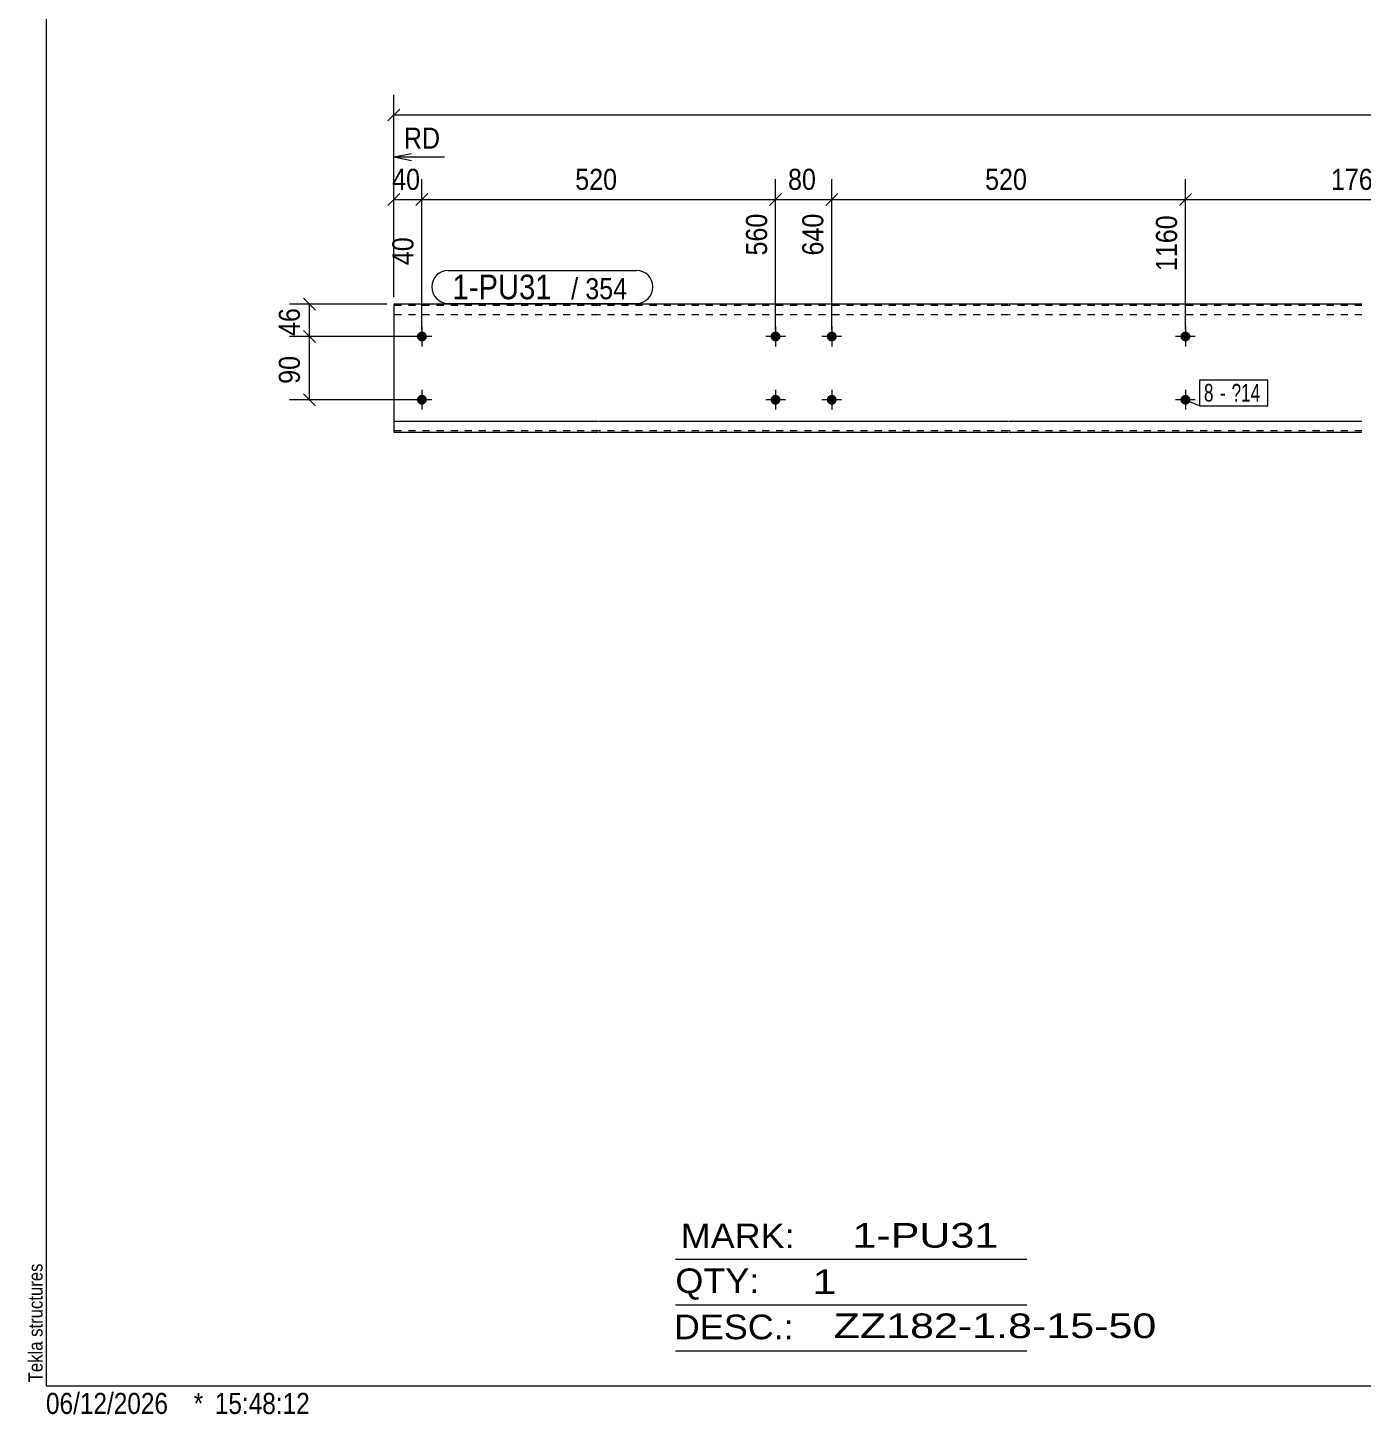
# Model space of a CAD drawing. Header units: millimetres. Extents: x 2 to 579, y 1 to 405.
# Drawn here: x 2.4 to 192.2, y 1 to 198.1 of the extents above; entities that cross this region are included whole.
import ezdxf

# ---------------------------------------------------------------- set-up
doc = ezdxf.new("R2010")
doc.units = ezdxf.units.MM
doc.linetypes.add('XKITLINE00', pattern=[0])
doc.linetypes.add('XKITLINE01', pattern=[4, 1, -1, 1, -1])
for name, color, linetype, lineweight in [('Bolt', 3, 'Continuous', 0), ('BoltMark', 7, 'Continuous', 0), ('Dimensions', 7, 'Continuous', 0), ('DrawingSheet', 5, 'Continuous', 0), ('OtherObjectType', 7, 'Continuous', 0), ('Part', 2, 'Continuous', 0), ('PartMark', 7, 'Continuous', 0)]:
    doc.layers.add(name, color=color, linetype=linetype, lineweight=lineweight)
doc.styles.add('ARIAL', font='ARIAL.TTF')
doc.styles.add('ARIAL_NARROW', font='ARIALN.TTF')

# ---------------------------------------------------------------- blocks, each defined once
blk = doc.blocks.new('*A7')
at = {"layer": 'Bolt'}
for points in [[(109.44, 154.2), (109.44, 154.16), (109.44, 154.13), (109.43, 154.09), (109.42, 154.06), (109.41, 154.03), (109.4, 153.99), (109.39, 153.96), (109.38, 153.93), (109.36, 153.9), (109.34, 153.87), (109.33, 153.84), (109.31, 153.81), (109.29, 153.79), (109.26, 153.76), (109.24, 153.74), (109.21, 153.71), (109.19, 153.69), (109.16, 153.67), (109.13, 153.65), (109.1, 153.63), (109.07, 153.61), (109.04, 153.6), (109.01, 153.58), (108.98, 153.57), (108.95, 153.56), (108.91, 153.55), (108.88, 153.54), (108.85, 153.54), (108.81, 153.53), (108.78, 153.53), (108.74, 153.53), (108.71, 153.53), (108.68, 153.53), (108.64, 153.54), (108.61, 153.54), (108.57, 153.55), (108.54, 153.56), (108.51, 153.57), (108.48, 153.58), (108.44, 153.6), (108.41, 153.61), (108.38, 153.63), (108.36, 153.65), (108.33, 153.67), (108.3, 153.69), (108.27, 153.71), (108.25, 153.74), (108.23, 153.76), (108.2, 153.79), (108.18, 153.81), (108.16, 153.84), (108.14, 153.87), (108.13, 153.9), (108.11, 153.93), (108.1, 153.96), (108.08, 153.99), (108.07, 154.03), (108.06, 154.06), (108.06, 154.09), (108.05, 154.13), (108.05, 154.16), (108.04, 154.2), (108.04, 154.23), (108.04, 154.26), (108.05, 154.3), (108.05, 154.33), (108.06, 154.37), (108.06, 154.4), (108.07, 154.43), (108.08, 154.47), (108.1, 154.5), (108.11, 154.53), (108.13, 154.56), (108.14, 154.59), (108.16, 154.62), (108.18, 154.65), (108.2, 154.67), (108.23, 154.7), (108.25, 154.72), (108.27, 154.75), (108.3, 154.77), (108.33, 154.79), (108.36, 154.81), (108.38, 154.83), (108.41, 154.85), (108.44, 154.86), (108.48, 154.88), (108.51, 154.89), (108.54, 154.9), (108.57, 154.91), (108.61, 154.92), (108.64, 154.92), (108.68, 154.93), (108.71, 154.93), (108.74, 154.93), (108.78, 154.93), (108.81, 154.93), (108.85, 154.92), (108.88, 154.92), (108.91, 154.91), (108.95, 154.9), (108.98, 154.89), (109.01, 154.88), (109.04, 154.86), (109.07, 154.85), (109.1, 154.83), (109.13, 154.81), (109.16, 154.79), (109.19, 154.77), (109.21, 154.75), (109.24, 154.72), (109.26, 154.7), (109.29, 154.67), (109.31, 154.65), (109.33, 154.62), (109.34, 154.59), (109.36, 154.56), (109.38, 154.53), (109.39, 154.5), (109.4, 154.47), (109.41, 154.43), (109.42, 154.4), (109.43, 154.37), (109.44, 154.33), (109.44, 154.3), (109.44, 154.26), (109.44, 154.23)], [(117.44, 154.2), (117.44, 154.16), (117.44, 154.13), (117.43, 154.09), (117.42, 154.06), (117.41, 154.03), (117.4, 153.99), (117.39, 153.96), (117.38, 153.93), (117.36, 153.9), (117.34, 153.87), (117.33, 153.84), (117.31, 153.81), (117.29, 153.79), (117.26, 153.76), (117.24, 153.74), (117.21, 153.71), (117.19, 153.69), (117.16, 153.67), (117.13, 153.65), (117.1, 153.63), (117.07, 153.61), (117.04, 153.6), (117.01, 153.58), (116.98, 153.57), (116.95, 153.56), (116.91, 153.55), (116.88, 153.54), (116.85, 153.54), (116.81, 153.53), (116.78, 153.53), (116.74, 153.53), (116.71, 153.53), (116.68, 153.53), (116.64, 153.54), (116.61, 153.54), (116.57, 153.55), (116.54, 153.56), (116.51, 153.57), (116.48, 153.58), (116.44, 153.6), (116.41, 153.61), (116.38, 153.63), (116.36, 153.65), (116.33, 153.67), (116.3, 153.69), (116.27, 153.71), (116.25, 153.74), (116.23, 153.76), (116.2, 153.79), (116.18, 153.81), (116.16, 153.84), (116.14, 153.87), (116.13, 153.9), (116.11, 153.93), (116.1, 153.96), (116.08, 153.99), (116.07, 154.03), (116.06, 154.06), (116.06, 154.09), (116.05, 154.13), (116.05, 154.16), (116.04, 154.2), (116.04, 154.23), (116.04, 154.26), (116.05, 154.3), (116.05, 154.33), (116.06, 154.37), (116.06, 154.4), (116.07, 154.43), (116.08, 154.47), (116.1, 154.5), (116.11, 154.53), (116.13, 154.56), (116.14, 154.59), (116.16, 154.62), (116.18, 154.65), (116.2, 154.67), (116.23, 154.7), (116.25, 154.72), (116.27, 154.75), (116.3, 154.77), (116.33, 154.79), (116.36, 154.81), (116.38, 154.83), (116.41, 154.85), (116.44, 154.86), (116.48, 154.88), (116.51, 154.89), (116.54, 154.9), (116.57, 154.91), (116.61, 154.92), (116.64, 154.92), (116.68, 154.93), (116.71, 154.93), (116.74, 154.93), (116.78, 154.93), (116.81, 154.93), (116.85, 154.92), (116.88, 154.92), (116.91, 154.91), (116.95, 154.9), (116.98, 154.89), (117.01, 154.88), (117.04, 154.86), (117.07, 154.85), (117.1, 154.83), (117.13, 154.81), (117.16, 154.79), (117.19, 154.77), (117.21, 154.75), (117.24, 154.72), (117.26, 154.7), (117.29, 154.67), (117.31, 154.65), (117.33, 154.62), (117.34, 154.59), (117.36, 154.56), (117.38, 154.53), (117.39, 154.5), (117.4, 154.47), (117.41, 154.43), (117.42, 154.4), (117.43, 154.37), (117.44, 154.33), (117.44, 154.3), (117.44, 154.26), (117.44, 154.23)], [(109.44, 145.2), (109.44, 145.16), (109.44, 145.13), (109.43, 145.09), (109.42, 145.06), (109.41, 145.03), (109.4, 144.99), (109.39, 144.96), (109.38, 144.93), (109.36, 144.9), (109.34, 144.87), (109.33, 144.84), (109.31, 144.81), (109.29, 144.79), (109.26, 144.76), (109.24, 144.74), (109.21, 144.71), (109.19, 144.69), (109.16, 144.67), (109.13, 144.65), (109.1, 144.63), (109.07, 144.61), (109.04, 144.6), (109.01, 144.58), (108.98, 144.57), (108.95, 144.56), (108.91, 144.55), (108.88, 144.54), (108.85, 144.54), (108.81, 144.53), (108.78, 144.53), (108.74, 144.53), (108.71, 144.53), (108.68, 144.53), (108.64, 144.54), (108.61, 144.54), (108.57, 144.55), (108.54, 144.56), (108.51, 144.57), (108.48, 144.58), (108.44, 144.6), (108.41, 144.61), (108.38, 144.63), (108.36, 144.65), (108.33, 144.67), (108.3, 144.69), (108.27, 144.71), (108.25, 144.74), (108.23, 144.76), (108.2, 144.79), (108.18, 144.81), (108.16, 144.84), (108.14, 144.87), (108.13, 144.9), (108.11, 144.93), (108.1, 144.96), (108.08, 144.99), (108.07, 145.03), (108.06, 145.06), (108.06, 145.09), (108.05, 145.13), (108.05, 145.16), (108.04, 145.2), (108.04, 145.23), (108.04, 145.26), (108.05, 145.3), (108.05, 145.33), (108.06, 145.37), (108.06, 145.4), (108.07, 145.43), (108.08, 145.47), (108.1, 145.5), (108.11, 145.53), (108.13, 145.56), (108.14, 145.59), (108.16, 145.62), (108.18, 145.65), (108.2, 145.67), (108.23, 145.7), (108.25, 145.72), (108.27, 145.75), (108.3, 145.77), (108.33, 145.79), (108.36, 145.81), (108.38, 145.83), (108.41, 145.85), (108.44, 145.86), (108.48, 145.88), (108.51, 145.89), (108.54, 145.9), (108.57, 145.91), (108.61, 145.92), (108.64, 145.92), (108.68, 145.93), (108.71, 145.93), (108.74, 145.93), (108.78, 145.93), (108.81, 145.93), (108.85, 145.92), (108.88, 145.92), (108.91, 145.91), (108.95, 145.9), (108.98, 145.89), (109.01, 145.88), (109.04, 145.86), (109.07, 145.85), (109.1, 145.83), (109.13, 145.81), (109.16, 145.79), (109.19, 145.77), (109.21, 145.75), (109.24, 145.72), (109.26, 145.7), (109.29, 145.67), (109.31, 145.65), (109.33, 145.62), (109.34, 145.59), (109.36, 145.56), (109.38, 145.53), (109.39, 145.5), (109.4, 145.47), (109.41, 145.43), (109.42, 145.4), (109.43, 145.37), (109.44, 145.33), (109.44, 145.3), (109.44, 145.26), (109.44, 145.23)], [(117.44, 145.2), (117.44, 145.16), (117.44, 145.13), (117.43, 145.09), (117.42, 145.06), (117.41, 145.03), (117.4, 144.99), (117.39, 144.96), (117.38, 144.93), (117.36, 144.9), (117.34, 144.87), (117.33, 144.84), (117.31, 144.81), (117.29, 144.79), (117.26, 144.76), (117.24, 144.74), (117.21, 144.71), (117.19, 144.69), (117.16, 144.67), (117.13, 144.65), (117.1, 144.63), (117.07, 144.61), (117.04, 144.6), (117.01, 144.58), (116.98, 144.57), (116.95, 144.56), (116.91, 144.55), (116.88, 144.54), (116.85, 144.54), (116.81, 144.53), (116.78, 144.53), (116.74, 144.53), (116.71, 144.53), (116.68, 144.53), (116.64, 144.54), (116.61, 144.54), (116.57, 144.55), (116.54, 144.56), (116.51, 144.57), (116.48, 144.58), (116.44, 144.6), (116.41, 144.61), (116.38, 144.63), (116.36, 144.65), (116.33, 144.67), (116.3, 144.69), (116.27, 144.71), (116.25, 144.74), (116.23, 144.76), (116.2, 144.79), (116.18, 144.81), (116.16, 144.84), (116.14, 144.87), (116.13, 144.9), (116.11, 144.93), (116.1, 144.96), (116.08, 144.99), (116.07, 145.03), (116.06, 145.06), (116.06, 145.09), (116.05, 145.13), (116.05, 145.16), (116.04, 145.2), (116.04, 145.23), (116.04, 145.26), (116.05, 145.3), (116.05, 145.33), (116.06, 145.37), (116.06, 145.4), (116.07, 145.43), (116.08, 145.47), (116.1, 145.5), (116.11, 145.53), (116.13, 145.56), (116.14, 145.59), (116.16, 145.62), (116.18, 145.65), (116.2, 145.67), (116.23, 145.7), (116.25, 145.72), (116.27, 145.75), (116.3, 145.77), (116.33, 145.79), (116.36, 145.81), (116.38, 145.83), (116.41, 145.85), (116.44, 145.86), (116.48, 145.88), (116.51, 145.89), (116.54, 145.9), (116.57, 145.91), (116.61, 145.92), (116.64, 145.92), (116.68, 145.93), (116.71, 145.93), (116.74, 145.93), (116.78, 145.93), (116.81, 145.93), (116.85, 145.92), (116.88, 145.92), (116.91, 145.91), (116.95, 145.9), (116.98, 145.89), (117.01, 145.88), (117.04, 145.86), (117.07, 145.85), (117.1, 145.83), (117.13, 145.81), (117.16, 145.79), (117.19, 145.77), (117.21, 145.75), (117.24, 145.72), (117.26, 145.7), (117.29, 145.67), (117.31, 145.65), (117.33, 145.62), (117.34, 145.59), (117.36, 145.56), (117.38, 145.53), (117.39, 145.5), (117.4, 145.47), (117.41, 145.43), (117.42, 145.4), (117.43, 145.37), (117.44, 145.33), (117.44, 145.3), (117.44, 145.26), (117.44, 145.23)]]:
    blk.add_hatch(color=3, dxfattribs=at).paths.add_polyline_path(points, flags=17)
at = {"layer": 'Bolt', "color": 3, "linetype": 'XKITLINE00', "lineweight": 0}
for p, q in [((110.14, 154.23), (107.34, 154.23)), ((108.74, 155.63), (108.74, 152.83)), ((118.14, 154.23), (115.34, 154.23)), ((116.74, 155.63), (116.74, 152.83)), ((108.74, 146.63), (108.74, 143.83)), ((116.74, 146.63), (116.74, 143.83)), ((110.14, 145.23), (107.34, 145.23)), ((118.14, 145.23), (115.34, 145.23))]:
    blk.add_line(p, q, dxfattribs=at)
blk = doc.blocks.new('*A8')
at = {"layer": 'Bolt'}
for points in [[(59.15, 154.2), (59.15, 154.16), (59.14, 154.13), (59.14, 154.09), (59.13, 154.06), (59.12, 154.03), (59.11, 153.99), (59.1, 153.96), (59.08, 153.93), (59.07, 153.9), (59.05, 153.87), (59.03, 153.84), (59.01, 153.81), (58.99, 153.79), (58.97, 153.76), (58.94, 153.74), (58.92, 153.71), (58.89, 153.69), (58.87, 153.67), (58.84, 153.65), (58.81, 153.63), (58.78, 153.61), (58.75, 153.6), (58.72, 153.58), (58.69, 153.57), (58.65, 153.56), (58.62, 153.55), (58.59, 153.54), (58.55, 153.54), (58.52, 153.53), (58.48, 153.53), (58.45, 153.53), (58.42, 153.53), (58.38, 153.53), (58.35, 153.54), (58.31, 153.54), (58.28, 153.55), (58.25, 153.56), (58.21, 153.57), (58.18, 153.58), (58.15, 153.6), (58.12, 153.61), (58.09, 153.63), (58.06, 153.65), (58.03, 153.67), (58.01, 153.69), (57.98, 153.71), (57.96, 153.74), (57.93, 153.76), (57.91, 153.79), (57.89, 153.81), (57.87, 153.84), (57.85, 153.87), (57.83, 153.9), (57.82, 153.93), (57.8, 153.96), (57.79, 153.99), (57.78, 154.03), (57.77, 154.06), (57.76, 154.09), (57.76, 154.13), (57.75, 154.16), (57.75, 154.2), (57.75, 154.23), (57.75, 154.26), (57.75, 154.3), (57.76, 154.33), (57.76, 154.37), (57.77, 154.4), (57.78, 154.43), (57.79, 154.47), (57.8, 154.5), (57.82, 154.53), (57.83, 154.56), (57.85, 154.59), (57.87, 154.62), (57.89, 154.65), (57.91, 154.67), (57.93, 154.7), (57.96, 154.72), (57.98, 154.75), (58.01, 154.77), (58.03, 154.79), (58.06, 154.81), (58.09, 154.83), (58.12, 154.85), (58.15, 154.86), (58.18, 154.88), (58.21, 154.89), (58.25, 154.9), (58.28, 154.91), (58.31, 154.92), (58.35, 154.92), (58.38, 154.93), (58.42, 154.93), (58.45, 154.93), (58.48, 154.93), (58.52, 154.93), (58.55, 154.92), (58.59, 154.92), (58.62, 154.91), (58.65, 154.9), (58.69, 154.89), (58.72, 154.88), (58.75, 154.86), (58.78, 154.85), (58.81, 154.83), (58.84, 154.81), (58.87, 154.79), (58.89, 154.77), (58.92, 154.75), (58.94, 154.72), (58.97, 154.7), (58.99, 154.67), (59.01, 154.65), (59.03, 154.62), (59.05, 154.59), (59.07, 154.56), (59.08, 154.53), (59.1, 154.5), (59.11, 154.47), (59.12, 154.43), (59.13, 154.4), (59.14, 154.37), (59.14, 154.33), (59.15, 154.3), (59.15, 154.26), (59.15, 154.23)], [(167.74, 154.2), (167.73, 154.16), (167.73, 154.13), (167.72, 154.09), (167.72, 154.06), (167.71, 154.03), (167.7, 153.99), (167.68, 153.96), (167.67, 153.93), (167.66, 153.9), (167.64, 153.87), (167.62, 153.84), (167.6, 153.81), (167.58, 153.79), (167.56, 153.76), (167.53, 153.74), (167.51, 153.71), (167.48, 153.69), (167.45, 153.67), (167.43, 153.65), (167.4, 153.63), (167.37, 153.61), (167.34, 153.6), (167.31, 153.58), (167.27, 153.57), (167.24, 153.56), (167.21, 153.55), (167.17, 153.54), (167.14, 153.54), (167.11, 153.53), (167.07, 153.53), (167.04, 153.53), (167, 153.53), (166.97, 153.53), (166.94, 153.54), (166.9, 153.54), (166.87, 153.55), (166.83, 153.56), (166.8, 153.57), (166.77, 153.58), (166.74, 153.6), (166.71, 153.61), (166.68, 153.63), (166.65, 153.65), (166.62, 153.67), (166.59, 153.69), (166.57, 153.71), (166.54, 153.74), (166.52, 153.76), (166.5, 153.79), (166.48, 153.81), (166.46, 153.84), (166.44, 153.87), (166.42, 153.9), (166.41, 153.93), (166.39, 153.96), (166.38, 153.99), (166.37, 154.03), (166.36, 154.06), (166.35, 154.09), (166.35, 154.13), (166.34, 154.16), (166.34, 154.2), (166.34, 154.23), (166.34, 154.26), (166.34, 154.3), (166.35, 154.33), (166.35, 154.37), (166.36, 154.4), (166.37, 154.43), (166.38, 154.47), (166.39, 154.5), (166.41, 154.53), (166.42, 154.56), (166.44, 154.59), (166.46, 154.62), (166.48, 154.65), (166.5, 154.67), (166.52, 154.7), (166.54, 154.72), (166.57, 154.75), (166.59, 154.77), (166.62, 154.79), (166.65, 154.81), (166.68, 154.83), (166.71, 154.85), (166.74, 154.86), (166.77, 154.88), (166.8, 154.89), (166.83, 154.9), (166.87, 154.91), (166.9, 154.92), (166.94, 154.92), (166.97, 154.93), (167, 154.93), (167.04, 154.93), (167.07, 154.93), (167.11, 154.93), (167.14, 154.92), (167.17, 154.92), (167.21, 154.91), (167.24, 154.9), (167.27, 154.89), (167.31, 154.88), (167.34, 154.86), (167.37, 154.85), (167.4, 154.83), (167.43, 154.81), (167.45, 154.79), (167.48, 154.77), (167.51, 154.75), (167.53, 154.72), (167.56, 154.7), (167.58, 154.67), (167.6, 154.65), (167.62, 154.62), (167.64, 154.59), (167.66, 154.56), (167.67, 154.53), (167.68, 154.5), (167.7, 154.47), (167.71, 154.43), (167.72, 154.4), (167.72, 154.37), (167.73, 154.33), (167.73, 154.3), (167.74, 154.26), (167.74, 154.23)], [(59.15, 145.2), (59.15, 145.16), (59.14, 145.13), (59.14, 145.09), (59.13, 145.06), (59.12, 145.03), (59.11, 144.99), (59.1, 144.96), (59.08, 144.93), (59.07, 144.9), (59.05, 144.87), (59.03, 144.84), (59.01, 144.81), (58.99, 144.79), (58.97, 144.76), (58.94, 144.74), (58.92, 144.71), (58.89, 144.69), (58.87, 144.67), (58.84, 144.65), (58.81, 144.63), (58.78, 144.61), (58.75, 144.6), (58.72, 144.58), (58.69, 144.57), (58.65, 144.56), (58.62, 144.55), (58.59, 144.54), (58.55, 144.54), (58.52, 144.53), (58.48, 144.53), (58.45, 144.53), (58.42, 144.53), (58.38, 144.53), (58.35, 144.54), (58.31, 144.54), (58.28, 144.55), (58.25, 144.56), (58.21, 144.57), (58.18, 144.58), (58.15, 144.6), (58.12, 144.61), (58.09, 144.63), (58.06, 144.65), (58.03, 144.67), (58.01, 144.69), (57.98, 144.71), (57.96, 144.74), (57.93, 144.76), (57.91, 144.79), (57.89, 144.81), (57.87, 144.84), (57.85, 144.87), (57.83, 144.9), (57.82, 144.93), (57.8, 144.96), (57.79, 144.99), (57.78, 145.03), (57.77, 145.06), (57.76, 145.09), (57.76, 145.13), (57.75, 145.16), (57.75, 145.2), (57.75, 145.23), (57.75, 145.26), (57.75, 145.3), (57.76, 145.33), (57.76, 145.37), (57.77, 145.4), (57.78, 145.43), (57.79, 145.47), (57.8, 145.5), (57.82, 145.53), (57.83, 145.56), (57.85, 145.59), (57.87, 145.62), (57.89, 145.65), (57.91, 145.67), (57.93, 145.7), (57.96, 145.72), (57.98, 145.75), (58.01, 145.77), (58.03, 145.79), (58.06, 145.81), (58.09, 145.83), (58.12, 145.85), (58.15, 145.86), (58.18, 145.88), (58.21, 145.89), (58.25, 145.9), (58.28, 145.91), (58.31, 145.92), (58.35, 145.92), (58.38, 145.93), (58.42, 145.93), (58.45, 145.93), (58.48, 145.93), (58.52, 145.93), (58.55, 145.92), (58.59, 145.92), (58.62, 145.91), (58.65, 145.9), (58.69, 145.89), (58.72, 145.88), (58.75, 145.86), (58.78, 145.85), (58.81, 145.83), (58.84, 145.81), (58.87, 145.79), (58.89, 145.77), (58.92, 145.75), (58.94, 145.72), (58.97, 145.7), (58.99, 145.67), (59.01, 145.65), (59.03, 145.62), (59.05, 145.59), (59.07, 145.56), (59.08, 145.53), (59.1, 145.5), (59.11, 145.47), (59.12, 145.43), (59.13, 145.4), (59.14, 145.37), (59.14, 145.33), (59.15, 145.3), (59.15, 145.26), (59.15, 145.23)], [(167.74, 145.2), (167.73, 145.16), (167.73, 145.13), (167.72, 145.09), (167.72, 145.06), (167.71, 145.03), (167.7, 144.99), (167.68, 144.96), (167.67, 144.93), (167.66, 144.9), (167.64, 144.87), (167.62, 144.84), (167.6, 144.81), (167.58, 144.79), (167.56, 144.76), (167.53, 144.74), (167.51, 144.71), (167.48, 144.69), (167.45, 144.67), (167.43, 144.65), (167.4, 144.63), (167.37, 144.61), (167.34, 144.6), (167.31, 144.58), (167.27, 144.57), (167.24, 144.56), (167.21, 144.55), (167.17, 144.54), (167.14, 144.54), (167.11, 144.53), (167.07, 144.53), (167.04, 144.53), (167, 144.53), (166.97, 144.53), (166.94, 144.54), (166.9, 144.54), (166.87, 144.55), (166.83, 144.56), (166.8, 144.57), (166.77, 144.58), (166.74, 144.6), (166.71, 144.61), (166.68, 144.63), (166.65, 144.65), (166.62, 144.67), (166.59, 144.69), (166.57, 144.71), (166.54, 144.74), (166.52, 144.76), (166.5, 144.79), (166.48, 144.81), (166.46, 144.84), (166.44, 144.87), (166.42, 144.9), (166.41, 144.93), (166.39, 144.96), (166.38, 144.99), (166.37, 145.03), (166.36, 145.06), (166.35, 145.09), (166.35, 145.13), (166.34, 145.16), (166.34, 145.2), (166.34, 145.23), (166.34, 145.26), (166.34, 145.3), (166.35, 145.33), (166.35, 145.37), (166.36, 145.4), (166.37, 145.43), (166.38, 145.47), (166.39, 145.5), (166.41, 145.53), (166.42, 145.56), (166.44, 145.59), (166.46, 145.62), (166.48, 145.65), (166.5, 145.67), (166.52, 145.7), (166.54, 145.72), (166.57, 145.75), (166.59, 145.77), (166.62, 145.79), (166.65, 145.81), (166.68, 145.83), (166.71, 145.85), (166.74, 145.86), (166.77, 145.88), (166.8, 145.89), (166.83, 145.9), (166.87, 145.91), (166.9, 145.92), (166.94, 145.92), (166.97, 145.93), (167, 145.93), (167.04, 145.93), (167.07, 145.93), (167.11, 145.93), (167.14, 145.92), (167.17, 145.92), (167.21, 145.91), (167.24, 145.9), (167.27, 145.89), (167.31, 145.88), (167.34, 145.86), (167.37, 145.85), (167.4, 145.83), (167.43, 145.81), (167.45, 145.79), (167.48, 145.77), (167.51, 145.75), (167.53, 145.72), (167.56, 145.7), (167.58, 145.67), (167.6, 145.65), (167.62, 145.62), (167.64, 145.59), (167.66, 145.56), (167.67, 145.53), (167.68, 145.5), (167.7, 145.47), (167.71, 145.43), (167.72, 145.4), (167.72, 145.37), (167.73, 145.33), (167.73, 145.3), (167.74, 145.26), (167.74, 145.23)]]:
    blk.add_hatch(color=3, dxfattribs=at).paths.add_polyline_path(points, flags=17)
at = {"layer": 'Bolt', "color": 3, "linetype": 'XKITLINE00', "lineweight": 0}
for p, q in [((59.85, 154.23), (57.05, 154.23)), ((58.45, 155.63), (58.45, 152.83)), ((168.44, 154.23), (165.64, 154.23)), ((167.04, 155.63), (167.04, 152.83)), ((58.45, 146.63), (58.45, 143.83)), ((167.04, 146.63), (167.04, 143.83)), ((59.85, 145.23), (57.05, 145.23)), ((168.44, 145.23), (165.64, 145.23))]:
    blk.add_line(p, q, dxfattribs=at)
blk = doc.blocks.new('*A9')
at = {"layer": 'Part', "color": 2, "linetype": 'XKITLINE00', "lineweight": 0}
for p, q in [((54.45, 158.83), (54.45, 140.63)), ((83.55, 158.83), (54.45, 158.83)), ((141.84, 158.83), (83.65, 158.83)), ((192.13, 158.83), (141.94, 158.83)), ((83.55, 142.13), (54.45, 142.13)), ((141.84, 142.13), (83.65, 142.13)), ((192.13, 142.13), (141.94, 142.13)), ((54.45, 140.63), (83.55, 140.63)), ((83.65, 140.63), (141.84, 140.63)), ((141.94, 140.63), (192.13, 140.63))]:
    blk.add_line(p, q, dxfattribs=at)
at = {"layer": 'Part', "color": 7, "linetype": 'XKITLINE01', "lineweight": 0}
for p, q in [((83.55, 158.65), (54.45, 158.65)), ((141.84, 158.65), (83.65, 158.65)), ((192.13, 158.65), (141.94, 158.65)), ((83.55, 157.33), (54.45, 157.33)), ((141.84, 157.33), (83.65, 157.33)), ((192.13, 157.33), (141.94, 157.33)), ((83.55, 140.81), (54.45, 140.81)), ((141.84, 140.81), (83.65, 140.81)), ((192.13, 140.81), (141.94, 140.81))]:
    blk.add_line(p, q, dxfattribs=at)
blk = doc.blocks.new('*A19')
at = {"layer": 'DrawingSheet', "color": 5, "linetype": 'XKITLINE00', "lineweight": 0}
for p, q in [((5, 405), (5, 5)), ((5, 5), (579, 5))]:
    blk.add_line(p, q, dxfattribs=at)
at = {"layer": 'DrawingSheet', "color": 5, "style": 'ARIAL', "width": 0.85}
blk.add_text('Tekla structures', height=2, rotation=90, dxfattribs=at).set_placement((4.5, 5.5))
blk = doc.blocks.new('*A23')
at = {"layer": 'OtherObjectType', "color": 6, "linetype": 'XKITLINE00', "lineweight": 0}
for p, q in [((94.5, 23), (144.5, 23)), ((94.5, 16.5), (144.5, 16.5)), ((94.5, 10), (144.5, 10))]:
    blk.add_line(p, q, dxfattribs=at)
at = {"layer": 'OtherObjectType', "color": 6, "style": 'ARIAL_NARROW'}
for s, width, p in [('MARK:', 1.275, (95.27, 24.58)), ('1-PU31', 1.525501, (119.69, 24.65)), ('QTY:', 1.275, (94.5, 18.19)), ('1', 1.525501, (113.99, 18.05)), ('DESC.:', 1.275, (94.29, 11.63)), ('ZZ182-1.8-15-50', 1.525501, (117, 11.79))]:
    blk.add_text(s, height=3.5, dxfattribs=dict(at, width=width)).set_placement(p)
blk = doc.blocks.new('*A26')
at = {"layer": 'OtherObjectType', "color": 7, "style": 'ARIAL_NARROW', "width": 1.008832}
for s, p in [('06/12/2026', (4.99, 1)), ('*', (26, 1)), ('15:48:12', (29, 1))]:
    blk.add_text(s, height=3, dxfattribs=at).set_placement(p)
blk = doc.blocks.new('*A27')
at = {"layer": 'Dimensions', "color": 7, "linetype": 'XKITLINE00', "lineweight": 0}
for p, q in [((57.45, 154.23), (39.6, 154.23)), ((41.6, 155.08), (43.3, 153.38)), ((42.45, 145.23), (42.45, 154.23)), ((41.6, 146.08), (43.3, 144.38)), ((57.45, 145.23), (39.6, 145.23))]:
    blk.add_line(p, q, dxfattribs=at)
at = {"layer": 'Dimensions', "color": 3}
for p in [(42.45, 154.23), (42.45, 145.23)]:
    blk.add_point(p, dxfattribs=at)
at = {"layer": 'Dimensions', "color": 3, "style": 'ARIAL', "width": 0.85}
blk.add_text('90', height=3, rotation=90.0002, dxfattribs=at).set_placement((41.1, 147.5))
blk = doc.blocks.new('*A28')
at = {"layer": 'Dimensions', "color": 7, "linetype": 'XKITLINE00', "lineweight": 0}
for p, q in [((53.45, 158.83), (39.6, 158.83)), ((41.6, 159.68), (43.3, 157.98)), ((42.45, 154.23), (42.45, 158.83)), ((57.45, 154.23), (39.6, 154.23)), ((41.6, 155.08), (43.3, 153.38))]:
    blk.add_line(p, q, dxfattribs=at)
at = {"layer": 'Dimensions', "color": 3}
for p in [(42.45, 158.83), (42.45, 154.23)]:
    blk.add_point(p, dxfattribs=at)
at = {"layer": 'Dimensions', "color": 3, "style": 'ARIAL', "width": 0.85}
blk.add_text('46', height=3, rotation=90.0002, dxfattribs=at).set_placement((41.1, 154.3))
blk = doc.blocks.new('*A35')
at = {"layer": 'Dimensions', "color": 7, "linetype": 'XKITLINE00', "lineweight": 0}
for p, q in [((54.45, 159.83), (54.45, 188.58)), ((55.3, 186.58), (53.6, 184.88)), ((54.45, 185.73), (408.91, 185.73))]:
    blk.add_line(p, q, dxfattribs=at)
at = {"layer": 'Dimensions', "color": 3}
blk.add_point((54.45, 185.73), dxfattribs=at)
blk = doc.blocks.new('*A36')
at = {"layer": 'Dimensions', "color": 7, "linetype": 'XKITLINE00', "lineweight": 0}
for p, q in [((54.45, 159.8), (54.45, 184.11)), ((56.95, 180.23), (54.45, 179.73)), ((56.95, 179.23), (54.45, 179.73)), ((61.67, 179.73), (54.45, 179.73)), ((54.45, 159.83), (54.45, 176.58)), ((58.45, 155.23), (58.45, 176.58)), ((55.3, 174.58), (53.6, 172.88)), ((54.45, 173.73), (58.45, 173.73)), ((59.3, 174.58), (57.6, 172.88))]:
    blk.add_line(p, q, dxfattribs=at)
at = {"layer": 'Dimensions', "color": 7}
blk.add_point((54.45, 179.73), dxfattribs=at)
at = {"layer": 'Dimensions', "color": 3}
for p in [(54.45, 173.73), (58.45, 173.73)]:
    blk.add_point(p, dxfattribs=at)
at = {"layer": 'Dimensions', "color": 3, "style": 'ARIAL', "width": 0.85}
for s, p in [('RD', (55.89, 180.93)), ('40', (54.22, 175.08))]:
    blk.add_text(s, height=3, dxfattribs=at).set_placement(p)
blk.add_text('40', height=3, rotation=90.0002, dxfattribs=at).set_placement((57.25, 164.38))
blk = doc.blocks.new('*A37')
at = {"layer": 'Dimensions', "color": 7, "linetype": 'XKITLINE00', "lineweight": 0}
for p, q in [((58.45, 155.23), (58.45, 176.58)), ((108.74, 155.23), (108.74, 176.58)), ((59.3, 174.58), (57.6, 172.88)), ((58.45, 173.73), (108.74, 173.73)), ((109.59, 174.58), (107.9, 172.88))]:
    blk.add_line(p, q, dxfattribs=at)
at = {"layer": 'Dimensions', "color": 3}
for p in [(58.45, 173.73), (108.74, 173.73)]:
    blk.add_point(p, dxfattribs=at)
at = {"layer": 'Dimensions', "color": 3, "style": 'ARIAL', "width": 0.85}
blk.add_text('520', height=3, dxfattribs=at).set_placement((80.26, 175.08))
blk.add_text('560', height=3, rotation=90.0002, dxfattribs=at).set_placement((107.54, 165.75))
blk = doc.blocks.new('*A38')
at = {"layer": 'Dimensions', "color": 7, "linetype": 'XKITLINE00', "lineweight": 0}
for p, q in [((108.74, 155.23), (108.74, 176.58)), ((116.74, 155.23), (116.74, 176.58)), ((109.59, 174.58), (107.9, 172.88)), ((108.74, 173.73), (116.74, 173.73)), ((117.59, 174.58), (115.9, 172.88))]:
    blk.add_line(p, q, dxfattribs=at)
at = {"layer": 'Dimensions', "color": 3}
for p in [(108.74, 173.73), (116.74, 173.73)]:
    blk.add_point(p, dxfattribs=at)
at = {"layer": 'Dimensions', "color": 3, "style": 'ARIAL', "width": 0.85}
blk.add_text('80', height=3, dxfattribs=at).set_placement((110.52, 175.08))
blk.add_text('640', height=3, rotation=90.0002, dxfattribs=at).set_placement((115.54, 165.75))
blk = doc.blocks.new('*A39')
at = {"layer": 'Dimensions', "color": 7, "linetype": 'XKITLINE00', "lineweight": 0}
for p, q in [((116.74, 155.23), (116.74, 176.58)), ((167.04, 155.23), (167.04, 176.58)), ((117.59, 174.58), (115.9, 172.88)), ((116.74, 173.73), (167.04, 173.73)), ((167.89, 174.58), (166.19, 172.88))]:
    blk.add_line(p, q, dxfattribs=at)
at = {"layer": 'Dimensions', "color": 3}
for p in [(116.74, 173.73), (167.04, 173.73)]:
    blk.add_point(p, dxfattribs=at)
at = {"layer": 'Dimensions', "color": 3, "style": 'ARIAL', "width": 0.85}
blk.add_text('520', height=3, dxfattribs=at).set_placement((138.55, 175.08))
blk.add_text('1160', height=3, rotation=90.0002, dxfattribs=at).set_placement((165.84, 163.53))
blk = doc.blocks.new('*A40')
at = {"layer": 'Dimensions', "color": 7, "linetype": 'XKITLINE00', "lineweight": 0}
for p, q in [((167.04, 155.23), (167.04, 176.58)), ((217.33, 155.23), (217.33, 176.58)), ((167.89, 174.58), (166.19, 172.88)), ((167.04, 173.73), (217.33, 173.73)), ((218.18, 174.58), (216.48, 172.88))]:
    blk.add_line(p, q, dxfattribs=at)
at = {"layer": 'Dimensions', "color": 3}
for p in [(167.04, 173.73), (217.33, 173.73)]:
    blk.add_point(p, dxfattribs=at)
at = {"layer": 'Dimensions', "color": 3, "style": 'ARIAL', "width": 0.85}
blk.add_text('1760', height=3, dxfattribs=at).set_placement((187.73, 175.08))
blk.add_text('2920', height=3, rotation=90.0002, dxfattribs=at).set_placement((216.13, 163.53))
blk = doc.blocks.new('*A46')
at = {"layer": 'BoltMark', "color": 7, "linetype": 'XKITLINE00', "lineweight": 0}
for p, q in [((169.07, 148.08), (178.76, 148.08)), ((169.07, 144.38), (169.07, 148.08)), ((178.76, 144.38), (178.76, 148.08)), ((167.04, 145.23), (169.07, 144.38)), ((169.07, 144.38), (178.76, 144.38))]:
    blk.add_line(p, q, dxfattribs=at)
at = {"layer": 'BoltMark', "color": 3, "style": 'ARIAL_NARROW', "width": 0.85}
for s, p in [('8', (169.67, 144.98)), ('-', (171.94, 144.98)), ('?14', (173.6, 144.98))]:
    blk.add_text(s, height=2.5, dxfattribs=at).set_placement(p)
blk = doc.blocks.new('*A51')
at = {"layer": 'PartMark', "color": 7, "linetype": 'XKITLINE00', "lineweight": 0}
for p, q in [((62.2, 163.63), (88.96, 163.63)), ((62.2, 158.93), (88.96, 158.93))]:
    blk.add_line(p, q, dxfattribs=at)
for centre, start, end in [((62.2, 161.28), 90, 270), ((88.96, 161.28), 270, 90)]:
    blk.add_arc(centre, 2.35, start, end, dxfattribs=at)
at = {"layer": 'PartMark', "color": 1, "style": 'ARIAL', "width": 0.85}
blk.add_text('1-PU31', height=3.5, dxfattribs=at).set_placement((62.8, 159.53))
at = {"layer": 'PartMark', "color": 3, "style": 'ARIAL', "width": 0.85}
for s, p in [('/', (79.68, 159.53)), ('354', (81.69, 159.53))]:
    blk.add_text(s, height=3, dxfattribs=at).set_placement(p)

msp = doc.modelspace()

# ---------------------------------------------------------------- block references
at = {"lineweight": 0}
for name in ['*A19', '*A35', '*A36', '*A37', '*A38', '*A39', '*A40', '*A51', '*A28', '*A27', '*A8', '*A7', '*A46', '*A23', '*A26']:
    msp.add_blockref(name, (0, 0), dxfattribs=at)
at = {"layer": 'Part', "lineweight": 0}
msp.add_blockref('*A9', (0, 0), dxfattribs=at)

doc.saveas('drawing.dxf')
